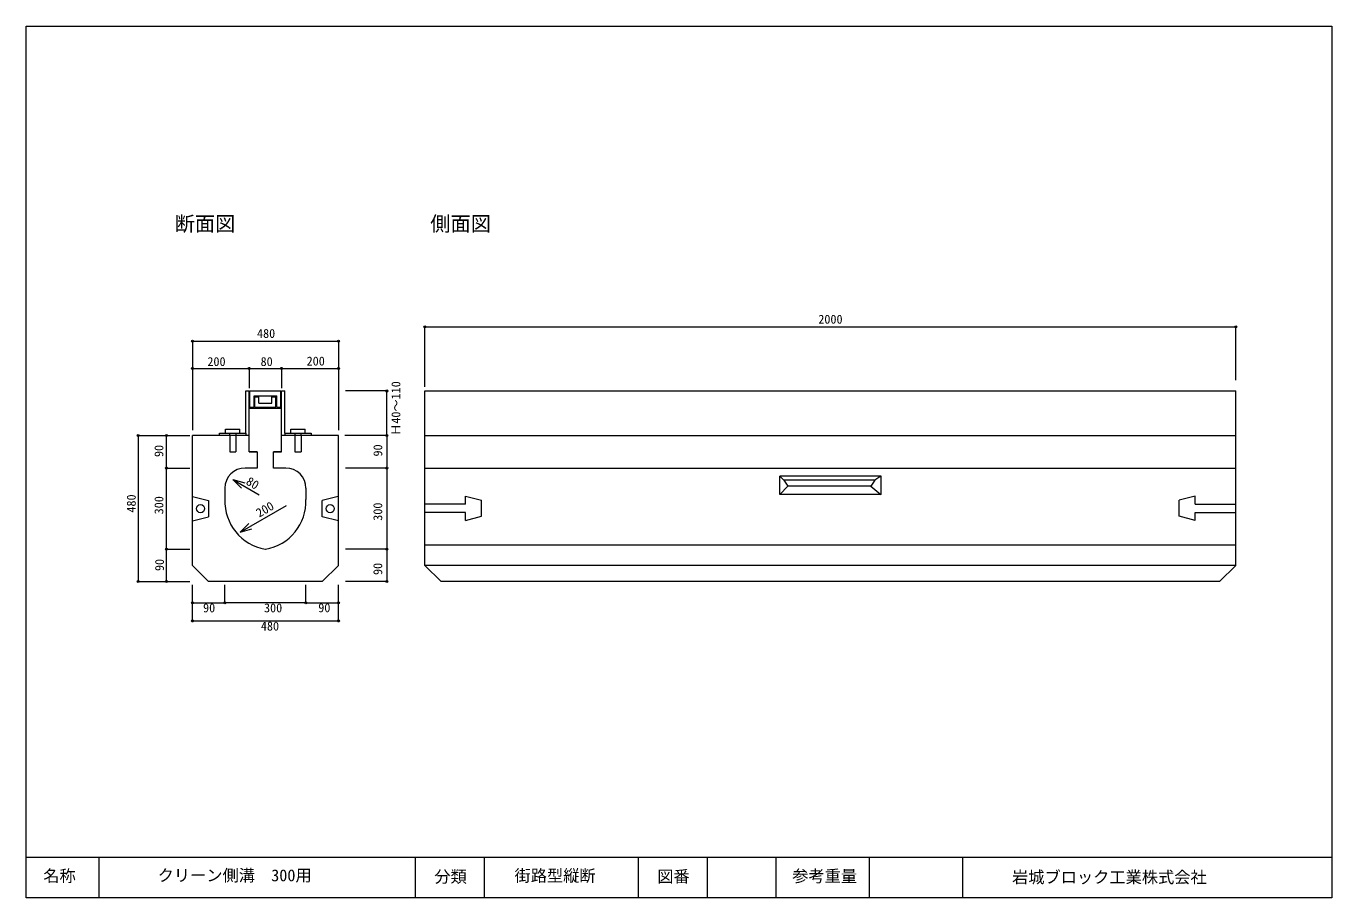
# Model space of a CAD drawing. Units: millimetres, scale not verified. Extents: x 1083 to 4303, y 410 to 2560.
import ezdxf
from ezdxf.enums import TextEntityAlignment as Align

# ---------------------------------------------------------------- set-up
doc = ezdxf.new("R2010")
doc.units = ezdxf.units.MM
doc.header["$LTSCALE"] = 10
doc.header["$PDMODE"] = 32
doc.header["$PDSIZE"] = 5
doc.layers.add('_0-0_', color=7, linetype='Continuous', lineweight=18)
doc.layers.add('ADD_LINE', color=7, linetype='Continuous', lineweight=18)
doc.styles.add('ＭＳ ゴシック', font='')
doc.styles.get('ＭＳ ゴシック').set_extended_font_data('MS Gothic')

msp = doc.modelspace()

# ---------------------------------------------------------------- linework, layer by layer
at = {"layer": '_0-0_'}
for p, q in [((1083.14, 410), (1083.14, 2560)), ((1083.14, 2560), (4303.14, 2560)), ((4303.14, 2560), (4303.14, 410)), ((2066.33, 1818.3), (4066.33, 1818.3)), ((2066.33, 1686.45), (2066.33, 1818.3)), ((4066.33, 1686.45), (4066.33, 1818.3)), ((1493.19, 1783.07), (1493.19, 1715.91)), ((1493.19, 1783.07), (1853.19, 1783.07)), ((1853.19, 1783.07), (1853.19, 1715.91)), ((1493.19, 1715.91), (1493.19, 1563.56)), ((1493.19, 1715.91), (1633.19, 1715.91)), ((1633.19, 1715.91), (1633.19, 1667.45)), ((1633.19, 1715.91), (1713.19, 1715.91)), ((1713.19, 1715.91), (1713.19, 1667.45)), ((1713.19, 1715.91), (1853.19, 1715.91)), ((1853.19, 1715.91), (1853.19, 1563.56)), ((1625.19, 1556.12), (1625.19, 1660.12)), ((1625.19, 1660.12), (1633.19, 1660.12)), ((1633.19, 1510.12), (1633.19, 1660.12)), ((1635.19, 1620.12), (1635.19, 1660.12)), ((1635.19, 1660.12), (1711.19, 1660.12)), ((1645.19, 1620.12), (1645.19, 1648.12)), ((1645.19, 1648.12), (1701.19, 1648.12)), ((1647.19, 1620.12), (1647.19, 1646.12)), ((1647.19, 1646.12), (1657.19, 1646.12)), ((1657.19, 1630.12), (1657.19, 1646.12)), ((1689.19, 1630.12), (1689.19, 1646.12)), ((1689.19, 1646.12), (1699.19, 1646.12)), ((1699.19, 1620.12), (1699.19, 1646.12)), ((1701.19, 1620.12), (1701.19, 1648.12)), ((1711.19, 1620.12), (1711.19, 1660.12)), ((1713.19, 1510.12), (1713.19, 1660.12)), ((1713.19, 1660.12), (1721.19, 1660.12)), ((1721.19, 1556.12), (1721.19, 1660.12)), ((1972.86, 1660.12), (1870.94, 1660.12)), ((1972.86, 1550.12), (1972.86, 1660.12)), ((2066.33, 1230.12), (2066.33, 1660.12)), ((2066.33, 1660.12), (4066.33, 1660.12)), ((4066.33, 1230.12), (4066.33, 1660.12)), ((1633.19, 1618.12), (1713.19, 1618.12)), ((1635.19, 1620.12), (1645.19, 1620.12)), ((1647.19, 1620.12), (1699.19, 1620.12)), ((1657.19, 1630.12), (1689.19, 1630.12)), ((1701.19, 1620.12), (1711.19, 1620.12)), ((1359.6, 1550.12), (1359.6, 1190.12)), ((1359.6, 1550.12), (1456.15, 1550.12)), ((1429.33, 1470.12), (1429.33, 1550.12)), ((1429.33, 1550.12), (1486.54, 1550.12)), ((1493.19, 1230.12), (1493.19, 1550.12)), ((1633.19, 1550.12), (1493.19, 1550.12)), ((1560.19, 1550.12), (1560.19, 1556.12)), ((1560.19, 1556.12), (1625.19, 1556.12)), ((1575.19, 1556.12), (1575.19, 1566.12)), ((1575.19, 1566.12), (1610.19, 1566.12)), ((1585.19, 1550.12), (1585.19, 1556.12)), ((1585.19, 1550.12), (1585.19, 1510.12)), ((1600.19, 1556.12), (1600.19, 1550.12)), ((1600.19, 1550.12), (1600.19, 1510.12)), ((1610.19, 1556.12), (1610.19, 1566.12)), ((1625.19, 1556.12), (1625.19, 1550.12)), ((1853.19, 1550.12), (1713.19, 1550.12)), ((1721.19, 1556.12), (1721.19, 1550.12)), ((1721.19, 1556.12), (1786.19, 1556.12)), ((1736.19, 1556.12), (1736.19, 1566.12)), ((1736.19, 1566.12), (1771.19, 1566.12)), ((1746.19, 1556.12), (1746.19, 1550.12)), ((1746.19, 1550.12), (1746.19, 1510.12)), ((1761.19, 1550.12), (1761.19, 1556.12)), ((1761.19, 1550.12), (1761.19, 1510.12)), ((1771.19, 1556.12), (1771.19, 1566.12)), ((1786.19, 1556.12), (1786.19, 1550.12)), ((1853.19, 1230.12), (1853.19, 1550.12)), ((1917.43, 1550.12), (1869.16, 1550.12)), ((1972.86, 1550.12), (1870.94, 1550.12)), ((1972.86, 1550.12), (1870.94, 1550.12)), ((1972.86, 1550.12), (1870.94, 1550.12)), ((1972.86, 1550.12), (1972.86, 1470.12)), ((2066.33, 1550.12), (4066.16, 1550.12)), ((1585.19, 1510.12), (1600.19, 1510.12)), ((1633.19, 1510.12), (1653.19, 1510.12)), ((1653.19, 1510.12), (1633.19, 1510.12)), ((1653.19, 1510.12), (1653.19, 1470.12)), ((1693.19, 1510.12), (1713.19, 1510.12)), ((1693.19, 1470.12), (1693.19, 1510.12)), ((1713.19, 1510.12), (1693.19, 1510.12)), ((1746.19, 1510.12), (1761.19, 1510.12)), ((1429.33, 1270.12), (1429.33, 1470.12)), ((1429.33, 1470.12), (1486.54, 1470.12)), ((1653.19, 1470.12), (1623.19, 1470.12)), ((1723.19, 1470.12), (1693.19, 1470.12)), ((1972.86, 1470.12), (1870.94, 1470.12)), ((1972.86, 1470.12), (1972.86, 1270)), ((2066.33, 1470.12), (4066.16, 1470.12)), ((3191.39, 1450.12), (2941.39, 1450.12)), ((2941.39, 1405.12), (2941.39, 1450.12)), ((2941.56, 1450.12), (2951.46, 1440.41)), ((3191.2, 1450.16), (3176.38, 1440.13)), ((3191.39, 1405.12), (3191.39, 1450.12)), ((1573.19, 1420.12), (1573.19, 1392.77)), ((1593.21, 1441.94), (1622.1, 1433.86)), ((1593.21, 1441.94), (1614.19, 1420.5)), ((1593.21, 1441.94), (1657.44, 1403.93)), ((1773.19, 1420.12), (1773.19, 1392.77)), ((2961.54, 1425.19), (2941.75, 1405.22)), ((3176.37, 1440.12), (2951.59, 1440.12)), ((2951.65, 1440.04), (2961.54, 1425.19)), ((3166.32, 1425.12), (2961.59, 1425.12)), ((3176.38, 1440.13), (3166.35, 1425.16)), ((3166.35, 1425.16), (3191.2, 1405.25)), ((1493.43, 1399.85), (1533.27, 1390.14)), ((1533.31, 1350.06), (1533.31, 1390.13)), ((1813.08, 1350.06), (1813.08, 1390.13)), ((1852.96, 1399.85), (1813.12, 1390.14)), ((2166.33, 1380.62), (2166.33, 1400.73)), ((2166.84, 1400.6), (2206.33, 1391.13)), ((2206.33, 1351.06), (2206.33, 1391.13)), ((3191.39, 1405.12), (2941.39, 1405.12)), ((3965.64, 1400.6), (3926.16, 1391.13)), ((3926.16, 1351.06), (3926.16, 1391.13)), ((3966.16, 1380.62), (3966.16, 1400.73)), ((1610.73, 1312.04), (1725.17, 1378.02)), ((2166.33, 1380.62), (2066.33, 1380.62)), ((2166.33, 1360.62), (2066.33, 1360.62)), ((2166.33, 1340.62), (2166.33, 1360.62)), ((3966.16, 1380.62), (4066.16, 1380.62)), ((3966.16, 1360.62), (4066.16, 1360.62)), ((3966.16, 1340.62), (3966.16, 1360.62)), ((1493.18, 1340.09), (1533.27, 1350.05)), ((1610.73, 1312.04), (1631.96, 1333.24)), ((1853.21, 1340.09), (1813.12, 1350.05)), ((2166.32, 1340.39), (2206.33, 1351.06)), ((3966.17, 1340.39), (3926.16, 1351.06)), ((1610.73, 1312.04), (1639.72, 1319.79)), ((1429.33, 1190.12), (1429.33, 1270.12)), ((1429.33, 1270.12), (1486.54, 1270.12)), ((1972.86, 1270), (1870.94, 1270)), ((1972.86, 1270), (1972.86, 1190.12)), ((4066.33, 1280.12), (2066.33, 1280.12)), ((1493.19, 1230.12), (1533.19, 1190.12)), ((1813.19, 1190.12), (1853.19, 1230.12)), ((4066.33, 1230.12), (2066.33, 1230.12)), ((2066.33, 1230.12), (2106.33, 1190.12)), ((4026.33, 1190.12), (4066.33, 1230.12)), ((1359.6, 1190.12), (1456.15, 1190.12)), ((1429.33, 1190.12), (1486.54, 1190.12)), ((1493.19, 1137.65), (1493.19, 1182.35)), ((1813.19, 1190.12), (1533.19, 1190.12)), ((1573.19, 1137.65), (1573.19, 1182.35)), ((1773.19, 1137.65), (1773.19, 1182.35)), ((1853.19, 1137.65), (1853.19, 1182.35)), ((1972.86, 1190.12), (1870.94, 1190.12)), ((4026.33, 1190.12), (2106.33, 1190.12)), ((1493.19, 1092.95), (1493.19, 1148.38)), ((1493.19, 1137.65), (1573.19, 1137.65)), ((1773.19, 1137.65), (1573.19, 1137.65)), ((1773.19, 1137.65), (1853.19, 1137.65)), ((1853.19, 1092.95), (1853.19, 1148.38)), ((1493.19, 1092.95), (1853.19, 1092.95)), ((4303.14, 510), (1083.14, 510)), ((1263.14, 410), (1263.14, 510)), ((2043.14, 410), (2043.14, 510)), ((2213.14, 410), (2213.14, 510)), ((2593.14, 410), (2593.14, 510)), ((2763.14, 410), (2763.14, 510)), ((2933.14, 410), (2933.14, 510)), ((3163.14, 410), (3163.14, 510)), ((3393.14, 410), (3393.14, 510)), ((4303.14, 410), (1083.14, 410))]:
    msp.add_line(p, q, dxfattribs=at)
for centre in [(1513.35, 1369.97), (1833.04, 1369.97)]:
    msp.add_circle(centre, 10.01, dxfattribs=at)
for centre, radius, start, end in [((1623.19, 1420.12), 50, 90, 180), ((1723.19, 1420.12), 50, 0, 90), ((1692.37, 1387.34), 118.94, 177.46107, 260.59166), ((1654.02, 1387.34), 118.94, 279.40831, 2.53889)]:
    msp.add_arc(centre, radius, start, end, dxfattribs=at)
for p in [(2066.33, 1818.3), (4066.33, 1818.3), (1493.19, 1783.07), (1853.19, 1783.07), (1493.19, 1715.91), (1633.19, 1715.91), (1713.19, 1715.91), (1853.19, 1715.91), (1972.86, 1660.12), (1359.6, 1550.12), (1429.33, 1550.12), (1972.86, 1550.12), (1972.86, 1550.12), (1972.86, 1550.12), (1429.33, 1470.12), (1972.86, 1470.12), (1429.33, 1270.12), (1972.86, 1270), (1359.6, 1190.12), (1429.33, 1190.12), (1972.86, 1190.12), (1493.19, 1137.65), (1573.19, 1137.65), (1773.19, 1137.65), (1853.19, 1137.65), (1493.19, 1092.95), (1853.19, 1092.95)]:
    msp.add_point(p, dxfattribs=at)
at = {"layer": 'ADD_LINE'}
msp.add_line((2066.33, 1670.12), (2066.33, 1686.45), dxfattribs=at)

# ---------------------------------------------------------------- texts
at = {"layer": '_0-0_', "style": 'ＭＳ ゴシック'}
for s, height, p in [('断面図', 36.66, (1449.2, 2043.31)), ('側面図', 36.66, (2079.65, 2043.31)), ('2000', 21.99, (3036.66, 1819.55)), ('480', 21.99, (1652.49, 1784.49)), ('200', 21.99, (1530.13, 1715.11)), ('80', 21.99, (1661.32, 1715.11)), ('200', 21.99, (1774.85, 1716.37)), ('90', 21.99, (1519.46, 1107.66)), ('300', 21.99, (1669.8, 1107.66)), ('90', 21.99, (1803.58, 1108)), ('480', 21.99, (1662.03, 1062.73)), ('名称', 29.33, (1125.48, 440.8)), ('クリーン側溝\u3000300用', 29.33, (1407.43, 442.17)), ('街路型縦断', 29.33, (2287.52, 441.33)), ('分類', 29.33, (2089.8, 438.89)), ('図番', 29.33, (2639.48, 439.37)), ('参考重量', 29.33, (2972.25, 440.44)), ('岩城ブロック工業株式会社', 29.33, (3514.4, 437.57))]:
    msp.add_text(s, height=height, dxfattribs=at).set_placement(p, align=Align.BOTTOM_LEFT)
for s, rotation, p in [('Ｈ40～110', 90, (2012.61, 1549.5)), ('90', 90, (1428.15, 1497.24)), ('90', 90, (1968, 1498.58)), ('80', 329.381, (1620.01, 1425.44)), ('480', 90, (1360.01, 1360.23)), ('300', 90, (1428.15, 1355.93)), ('200', 29.967, (1661.25, 1341.94)), ('300', 90, (1967.86, 1340.06)), ('90', 90, (1429.59, 1216.05)), ('90', 90, (1967.86, 1206.31))]:
    msp.add_text(s, height=21.99, rotation=rotation, dxfattribs=at).set_placement(p, align=Align.BOTTOM_LEFT)

doc.saveas('drawing.dxf')
